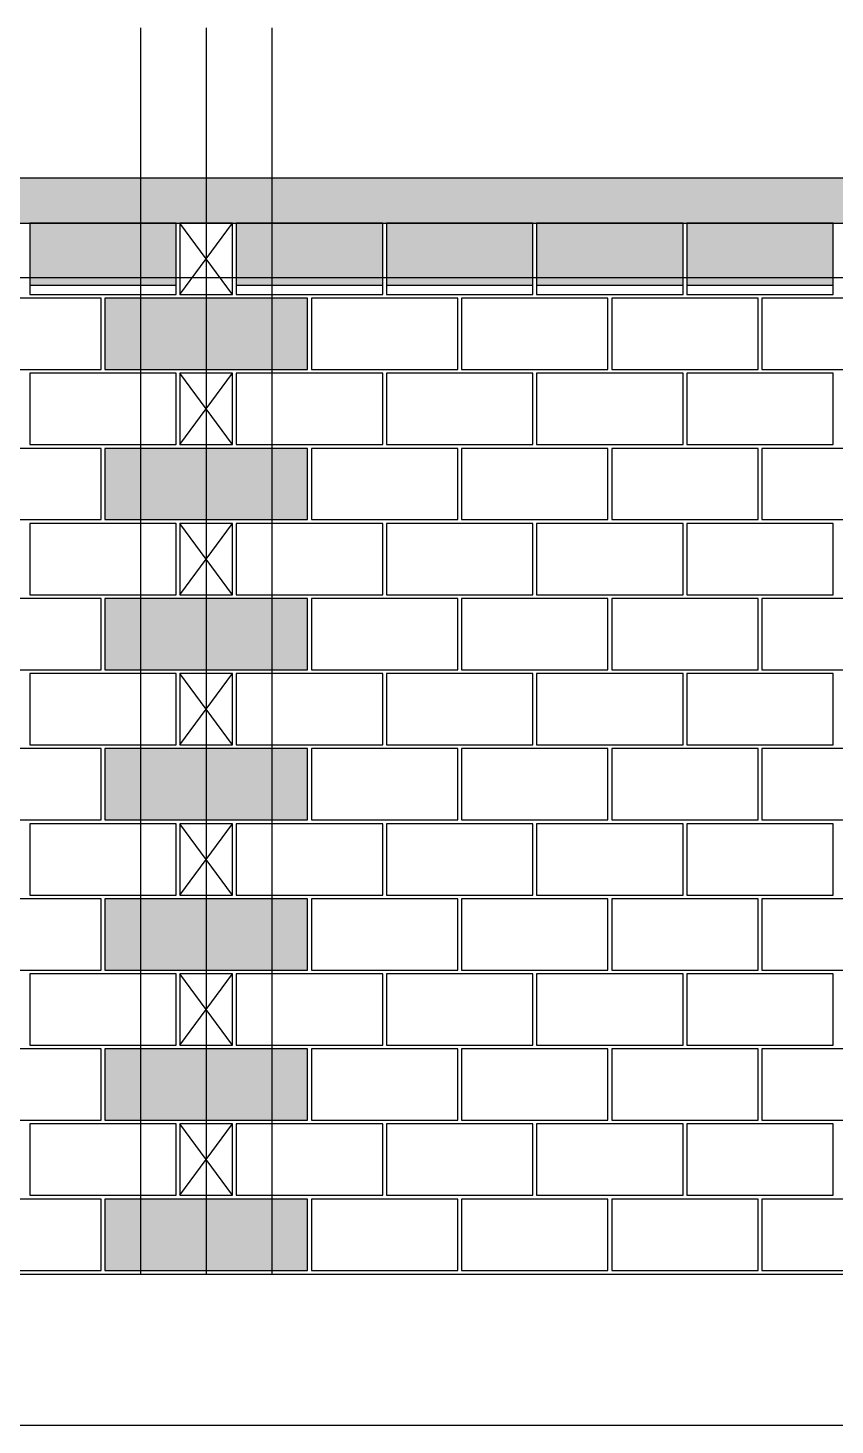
# Model space of a CAD drawing. Extents: x -2 to 121, y -2 to 61.
# Drawn here: x 41.86 to 46.16, y 26.17 to 33.62 of the extents above; entities that cross this region are included whole.
import ezdxf

# ---------------------------------------------------------------- set-up
doc = ezdxf.new("R2010")
doc.units = 0
doc.header["$MEASUREMENT"] = 0
for name, color, linetype in [('PENA_01', 1, 'CONTINUOUS'), ('PENA_02', 2, 'CONTINUOUS'), ('PENA_03', 3, 'CONTINUOUS'), ('PENA_05', 5, 'CONTINUOUS'), ('PENA_09', 254, 'CONTINUOUS'), ('PENA_11', 252, 'CONTINUOUS'), ('PENA_19', 240, 'CONTINUOUS')]:
    doc.layers.add(name, color=color, linetype=linetype)

msp = doc.modelspace()

# ---------------------------------------------------------------- linework, layer by layer
at = {"layer": 'PENA_01', "linetype": 'Continuous'}
for p, q in [((41.871821, 32.247547), (42.651821, 32.247547)), ((42.971821, 32.247547), (43.751821, 32.247547)), ((43.771821, 32.247547), (44.551821, 32.247547)), ((44.571821, 32.247547), (45.351821, 32.247547)), ((45.371821, 32.247547), (46.151821, 32.247547))]:
    msp.add_line(p, q, dxfattribs=at)
at = {"layer": 'PENA_02', "linetype": 'Continuous'}
for p, q in [((42.951821, 32.577547), (42.671821, 32.577547)), ((42.671821, 32.577547), (42.671821, 32.197547)), ((42.951821, 32.197547), (42.951821, 32.577547)), ((42.671821, 32.197547), (42.951821, 32.197547)), ((42.951821, 31.777547), (42.671821, 31.777547)), ((42.671821, 31.777547), (42.671821, 31.397547)), ((42.951821, 31.397547), (42.951821, 31.777547)), ((42.671821, 31.397547), (42.951821, 31.397547)), ((42.951821, 30.977547), (42.671821, 30.977547)), ((42.671821, 30.977547), (42.671821, 30.597547)), ((42.951821, 30.597547), (42.951821, 30.977547)), ((42.671821, 30.597547), (42.951821, 30.597547)), ((42.951821, 30.177547), (42.671821, 30.177547)), ((42.671821, 30.177547), (42.671821, 29.797547)), ((42.951821, 29.797547), (42.951821, 30.177547)), ((42.671821, 29.797547), (42.951821, 29.797547)), ((42.951821, 29.377547), (42.671821, 29.377547)), ((42.671821, 29.377547), (42.671821, 28.997547)), ((42.951821, 28.997547), (42.951821, 29.377547)), ((42.671821, 28.997547), (42.951821, 28.997547)), ((42.951821, 28.577547), (42.671821, 28.577547)), ((42.671821, 28.577547), (42.671821, 28.197547)), ((42.951821, 28.197547), (42.951821, 28.577547)), ((42.671821, 28.197547), (42.951821, 28.197547)), ((42.951821, 27.777547), (42.671821, 27.777547)), ((42.671821, 27.777547), (42.671821, 27.397547)), ((42.951821, 27.397547), (42.951821, 27.777547)), ((42.671821, 27.397547), (42.951821, 27.397547)), ((6.771821, 26.977547), (62.951821, 26.977547))]:
    msp.add_line(p, q, dxfattribs=at)
for points in [[(6.771821, 32.817547), (6.771821, 32.577547), (47.251821, 32.577547), (47.251821, 31.397547), (54.051821, 31.397547), (54.051821, 32.577547), (55.671821, 32.577547), (55.671821, 31.397547), (62.271821, 31.397547), (62.271821, 32.577547), (62.951821, 32.577547), (62.951821, 32.817547), (6.771821, 32.817547)], [(41.871821, 32.197547), (42.651821, 32.197547), (42.651821, 32.577547), (41.871821, 32.577547), (41.871821, 32.197547)], [(42.971821, 32.197547), (43.751821, 32.197547), (43.751821, 32.577547), (42.971821, 32.577547), (42.971821, 32.197547)], [(43.771821, 32.197547), (44.551821, 32.197547), (44.551821, 32.577547), (43.771821, 32.577547), (43.771821, 32.197547)], [(44.571821, 32.197547), (45.351821, 32.197547), (45.351821, 32.577547), (44.571821, 32.577547), (44.571821, 32.197547)], [(45.371821, 32.197547), (46.151821, 32.197547), (46.151821, 32.577547), (45.371821, 32.577547), (45.371821, 32.197547)], [(41.471821, 31.797547), (42.251821, 31.797547), (42.251821, 32.177547), (41.471821, 32.177547), (41.471821, 31.797547)], [(42.271821, 31.797547), (43.351821, 31.797547), (43.351821, 32.177547), (42.271821, 32.177547), (42.271821, 31.797547)], [(43.371821, 31.797547), (44.151821, 31.797547), (44.151821, 32.177547), (43.371821, 32.177547), (43.371821, 31.797547)], [(44.171821, 31.797547), (44.951821, 31.797547), (44.951821, 32.177547), (44.171821, 32.177547), (44.171821, 31.797547)], [(44.971821, 31.797547), (45.751821, 31.797547), (45.751821, 32.177547), (44.971821, 32.177547), (44.971821, 31.797547)], [(45.771821, 31.797547), (46.551821, 31.797547), (46.551821, 32.177547), (45.771821, 32.177547), (45.771821, 31.797547)], [(41.871821, 31.397547), (42.651821, 31.397547), (42.651821, 31.777547), (41.871821, 31.777547), (41.871821, 31.397547)], [(42.971821, 31.397547), (43.751821, 31.397547), (43.751821, 31.777547), (42.971821, 31.777547), (42.971821, 31.397547)], [(43.771821, 31.397547), (44.551821, 31.397547), (44.551821, 31.777547), (43.771821, 31.777547), (43.771821, 31.397547)], [(44.571821, 31.397547), (45.351821, 31.397547), (45.351821, 31.777547), (44.571821, 31.777547), (44.571821, 31.397547)], [(45.371821, 31.397547), (46.151821, 31.397547), (46.151821, 31.777547), (45.371821, 31.777547), (45.371821, 31.397547)], [(41.471821, 30.997547), (42.251821, 30.997547), (42.251821, 31.377547), (41.471821, 31.377547), (41.471821, 30.997547)], [(42.271821, 30.997547), (43.351821, 30.997547), (43.351821, 31.377547), (42.271821, 31.377547), (42.271821, 30.997547)], [(43.371821, 30.997547), (44.151821, 30.997547), (44.151821, 31.377547), (43.371821, 31.377547), (43.371821, 30.997547)], [(44.171821, 30.997547), (44.951821, 30.997547), (44.951821, 31.377547), (44.171821, 31.377547), (44.171821, 30.997547)], [(44.971821, 30.997547), (45.751821, 30.997547), (45.751821, 31.377547), (44.971821, 31.377547), (44.971821, 30.997547)], [(45.771821, 30.997547), (46.551821, 30.997547), (46.551821, 31.377547), (45.771821, 31.377547), (45.771821, 30.997547)], [(41.871821, 30.597547), (42.651821, 30.597547), (42.651821, 30.977547), (41.871821, 30.977547), (41.871821, 30.597547)], [(42.971821, 30.597547), (43.751821, 30.597547), (43.751821, 30.977547), (42.971821, 30.977547), (42.971821, 30.597547)], [(43.771821, 30.597547), (44.551821, 30.597547), (44.551821, 30.977547), (43.771821, 30.977547), (43.771821, 30.597547)], [(44.571821, 30.597547), (45.351821, 30.597547), (45.351821, 30.977547), (44.571821, 30.977547), (44.571821, 30.597547)], [(45.371821, 30.597547), (46.151821, 30.597547), (46.151821, 30.977547), (45.371821, 30.977547), (45.371821, 30.597547)], [(41.471821, 30.197547), (42.251821, 30.197547), (42.251821, 30.577547), (41.471821, 30.577547), (41.471821, 30.197547)], [(42.271821, 30.197547), (43.351821, 30.197547), (43.351821, 30.577547), (42.271821, 30.577547), (42.271821, 30.197547)], [(43.371821, 30.197547), (44.151821, 30.197547), (44.151821, 30.577547), (43.371821, 30.577547), (43.371821, 30.197547)], [(44.171821, 30.197547), (44.951821, 30.197547), (44.951821, 30.577547), (44.171821, 30.577547), (44.171821, 30.197547)], [(44.971821, 30.197547), (45.751821, 30.197547), (45.751821, 30.577547), (44.971821, 30.577547), (44.971821, 30.197547)], [(45.771821, 30.197547), (46.551821, 30.197547), (46.551821, 30.577547), (45.771821, 30.577547), (45.771821, 30.197547)], [(41.871821, 29.797547), (42.651821, 29.797547), (42.651821, 30.177547), (41.871821, 30.177547), (41.871821, 29.797547)], [(42.971821, 29.797547), (43.751821, 29.797547), (43.751821, 30.177547), (42.971821, 30.177547), (42.971821, 29.797547)], [(43.771821, 29.797547), (44.551821, 29.797547), (44.551821, 30.177547), (43.771821, 30.177547), (43.771821, 29.797547)], [(44.571821, 29.797547), (45.351821, 29.797547), (45.351821, 30.177547), (44.571821, 30.177547), (44.571821, 29.797547)], [(45.371821, 29.797547), (46.151821, 29.797547), (46.151821, 30.177547), (45.371821, 30.177547), (45.371821, 29.797547)], [(41.471821, 29.397547), (42.251821, 29.397547), (42.251821, 29.777547), (41.471821, 29.777547), (41.471821, 29.397547)], [(42.271821, 29.397547), (43.351821, 29.397547), (43.351821, 29.777547), (42.271821, 29.777547), (42.271821, 29.397547)], [(43.371821, 29.397547), (44.151821, 29.397547), (44.151821, 29.777547), (43.371821, 29.777547), (43.371821, 29.397547)], [(44.171821, 29.397547), (44.951821, 29.397547), (44.951821, 29.777547), (44.171821, 29.777547), (44.171821, 29.397547)], [(44.971821, 29.397547), (45.751821, 29.397547), (45.751821, 29.777547), (44.971821, 29.777547), (44.971821, 29.397547)], [(45.771821, 29.397547), (46.551821, 29.397547), (46.551821, 29.777547), (45.771821, 29.777547), (45.771821, 29.397547)], [(41.871821, 28.997547), (42.651821, 28.997547), (42.651821, 29.377547), (41.871821, 29.377547), (41.871821, 28.997547)], [(42.971821, 28.997547), (43.751821, 28.997547), (43.751821, 29.377547), (42.971821, 29.377547), (42.971821, 28.997547)], [(43.771821, 28.997547), (44.551821, 28.997547), (44.551821, 29.377547), (43.771821, 29.377547), (43.771821, 28.997547)], [(44.571821, 28.997547), (45.351821, 28.997547), (45.351821, 29.377547), (44.571821, 29.377547), (44.571821, 28.997547)], [(45.371821, 28.997547), (46.151821, 28.997547), (46.151821, 29.377547), (45.371821, 29.377547), (45.371821, 28.997547)], [(41.471821, 28.597547), (42.251821, 28.597547), (42.251821, 28.977547), (41.471821, 28.977547), (41.471821, 28.597547)], [(42.271821, 28.597547), (43.351821, 28.597547), (43.351821, 28.977547), (42.271821, 28.977547), (42.271821, 28.597547)], [(43.371821, 28.597547), (44.151821, 28.597547), (44.151821, 28.977547), (43.371821, 28.977547), (43.371821, 28.597547)], [(44.171821, 28.597547), (44.951821, 28.597547), (44.951821, 28.977547), (44.171821, 28.977547), (44.171821, 28.597547)], [(44.971821, 28.597547), (45.751821, 28.597547), (45.751821, 28.977547), (44.971821, 28.977547), (44.971821, 28.597547)], [(45.771821, 28.597547), (46.551821, 28.597547), (46.551821, 28.977547), (45.771821, 28.977547), (45.771821, 28.597547)], [(41.871821, 28.197547), (42.651821, 28.197547), (42.651821, 28.577547), (41.871821, 28.577547), (41.871821, 28.197547)], [(42.971821, 28.197547), (43.751821, 28.197547), (43.751821, 28.577547), (42.971821, 28.577547), (42.971821, 28.197547)], [(43.771821, 28.197547), (44.551821, 28.197547), (44.551821, 28.577547), (43.771821, 28.577547), (43.771821, 28.197547)], [(44.571821, 28.197547), (45.351821, 28.197547), (45.351821, 28.577547), (44.571821, 28.577547), (44.571821, 28.197547)], [(45.371821, 28.197547), (46.151821, 28.197547), (46.151821, 28.577547), (45.371821, 28.577547), (45.371821, 28.197547)], [(41.471821, 27.797547), (42.251821, 27.797547), (42.251821, 28.177547), (41.471821, 28.177547), (41.471821, 27.797547)], [(42.271821, 27.797547), (43.351821, 27.797547), (43.351821, 28.177547), (42.271821, 28.177547), (42.271821, 27.797547)], [(43.371821, 27.797547), (44.151821, 27.797547), (44.151821, 28.177547), (43.371821, 28.177547), (43.371821, 27.797547)], [(44.171821, 27.797547), (44.951821, 27.797547), (44.951821, 28.177547), (44.171821, 28.177547), (44.171821, 27.797547)], [(44.971821, 27.797547), (45.751821, 27.797547), (45.751821, 28.177547), (44.971821, 28.177547), (44.971821, 27.797547)], [(45.771821, 27.797547), (46.551821, 27.797547), (46.551821, 28.177547), (45.771821, 28.177547), (45.771821, 27.797547)], [(41.871821, 27.397547), (42.651821, 27.397547), (42.651821, 27.777547), (41.871821, 27.777547), (41.871821, 27.397547)], [(42.971821, 27.397547), (43.751821, 27.397547), (43.751821, 27.777547), (42.971821, 27.777547), (42.971821, 27.397547)], [(43.771821, 27.397547), (44.551821, 27.397547), (44.551821, 27.777547), (43.771821, 27.777547), (43.771821, 27.397547)], [(44.571821, 27.397547), (45.351821, 27.397547), (45.351821, 27.777547), (44.571821, 27.777547), (44.571821, 27.397547)], [(45.371821, 27.397547), (46.151821, 27.397547), (46.151821, 27.777547), (45.371821, 27.777547), (45.371821, 27.397547)], [(41.471821, 26.997547), (42.251821, 26.997547), (42.251821, 27.377547), (41.471821, 27.377547), (41.471821, 26.997547)], [(42.271821, 26.997547), (43.351821, 26.997547), (43.351821, 27.377547), (42.271821, 27.377547), (42.271821, 26.997547)], [(43.371821, 26.997547), (44.151821, 26.997547), (44.151821, 27.377547), (43.371821, 27.377547), (43.371821, 26.997547)], [(44.171821, 26.997547), (44.951821, 26.997547), (44.951821, 27.377547), (44.171821, 27.377547), (44.171821, 26.997547)], [(44.971821, 26.997547), (45.751821, 26.997547), (45.751821, 27.377547), (44.971821, 27.377547), (44.971821, 26.997547)], [(45.771821, 26.997547), (46.551821, 26.997547), (46.551821, 27.377547), (45.771821, 27.377547), (45.771821, 26.997547)]]:
    msp.add_lwpolyline(points, dxfattribs=at)
at = {"layer": 'PENA_03', "linetype": 'Continuous'}
for p, q in [((42.671821, 32.197547), (42.951821, 32.577547)), ((42.951821, 32.197547), (42.671821, 32.577547)), ((42.671821, 31.397547), (42.951821, 31.777547)), ((42.951821, 31.397547), (42.671821, 31.777547)), ((42.671821, 30.597547), (42.951821, 30.977547)), ((42.951821, 30.597547), (42.671821, 30.977547)), ((42.671821, 29.797547), (42.951821, 30.177547)), ((42.951821, 29.797547), (42.671821, 30.177547)), ((42.671821, 28.997547), (42.951821, 29.377547)), ((42.951821, 28.997547), (42.671821, 29.377547)), ((42.671821, 28.197547), (42.951821, 28.577547)), ((42.951821, 28.197547), (42.671821, 28.577547)), ((42.671821, 27.397547), (42.951821, 27.777547)), ((42.951821, 27.397547), (42.671821, 27.777547))]:
    msp.add_line(p, q, dxfattribs=at)
at = {"layer": 'PENA_05', "linetype": 'Continuous'}
for p, q in [((26.861821, 32.287547), (47.651821, 32.287547)), ((26.861821, 26.173299), (47.651821, 26.173299))]:
    msp.add_line(p, q, dxfattribs=at)
for points in [[(42.461821, 33.617547), (42.461821, 26.977547)], [(42.811821, 33.617547), (42.811821, 26.977547)], [(43.161821, 33.617547), (43.161821, 26.977547)]]:
    msp.add_lwpolyline(points, dxfattribs=at)
at = {"layer": 'PENA_09', "linetype": 'Continuous'}
for points in [[(41.871821, 32.247547), (42.651821, 32.247547), (42.651821, 32.577547), (41.871821, 32.577547), (41.871821, 32.247547)], [(42.971821, 32.247547), (43.751821, 32.247547), (43.751821, 32.577547), (42.971821, 32.577547), (42.971821, 32.247547)], [(43.771821, 32.247547), (44.551821, 32.247547), (44.551821, 32.577547), (43.771821, 32.577547), (43.771821, 32.247547)], [(44.571821, 32.247547), (45.351821, 32.247547), (45.351821, 32.577547), (44.571821, 32.577547), (44.571821, 32.247547)], [(45.371821, 32.247547), (46.151821, 32.247547), (46.151821, 32.577547), (45.371821, 32.577547), (45.371821, 32.247547)]]:
    msp.add_lwpolyline(points, dxfattribs=at)
for points in [[(41.871821, 32.247547), (42.651821, 32.247547), (42.651821, 32.577547)], [(41.871821, 32.247547), (42.651821, 32.577547), (41.871821, 32.577547)], [(41.871821, 32.247547), (41.871821, 32.577547), (41.871821, 32.247547)], [(42.971821, 32.247547), (43.751821, 32.247547), (43.751821, 32.577547)], [(42.971821, 32.247547), (43.751821, 32.577547), (42.971821, 32.577547)], [(42.971821, 32.247547), (42.971821, 32.577547), (42.971821, 32.247547)], [(43.771821, 32.247547), (44.551821, 32.247547), (44.551821, 32.577547)], [(43.771821, 32.247547), (44.551821, 32.577547), (43.771821, 32.577547)], [(43.771821, 32.247547), (43.771821, 32.577547), (43.771821, 32.247547)], [(44.571821, 32.247547), (45.351821, 32.247547), (45.351821, 32.577547)], [(44.571821, 32.247547), (45.351821, 32.577547), (44.571821, 32.577547)], [(44.571821, 32.247547), (44.571821, 32.577547), (44.571821, 32.247547)], [(45.371821, 32.247547), (46.151821, 32.247547), (46.151821, 32.577547)], [(45.371821, 32.247547), (46.151821, 32.577547), (45.371821, 32.577547)], [(45.371821, 32.247547), (45.371821, 32.577547), (45.371821, 32.247547)]]:
    msp.add_solid(points, dxfattribs=at)
at = {"layer": 'PENA_11', "linetype": 'Continuous'}
for points in [[(62.951821, 32.817547), (6.771821, 32.817547), (6.771821, 32.577547)], [(62.951821, 32.817547), (6.771821, 32.577547), (47.251821, 32.577547)]]:
    msp.add_solid(points, dxfattribs=at)
at = {"layer": 'PENA_19', "linetype": 'Continuous'}
for points in [[(42.271821, 31.797547), (43.351821, 31.797547), (43.351821, 32.177547), (42.271821, 32.177547), (42.271821, 31.797547)], [(42.271821, 30.997547), (43.351821, 30.997547), (43.351821, 31.377547), (42.271821, 31.377547), (42.271821, 30.997547)], [(42.271821, 30.197547), (43.351821, 30.197547), (43.351821, 30.577547), (42.271821, 30.577547), (42.271821, 30.197547)], [(42.271821, 29.397547), (43.351821, 29.397547), (43.351821, 29.777547), (42.271821, 29.777547), (42.271821, 29.397547)], [(42.271821, 28.597547), (43.351821, 28.597547), (43.351821, 28.977547), (42.271821, 28.977547), (42.271821, 28.597547)], [(42.271821, 27.797547), (43.351821, 27.797547), (43.351821, 28.177547), (42.271821, 28.177547), (42.271821, 27.797547)], [(42.271821, 26.997547), (43.351821, 26.997547), (43.351821, 27.377547), (42.271821, 27.377547), (42.271821, 26.997547)]]:
    msp.add_lwpolyline(points, dxfattribs=at)
for points in [[(42.271821, 31.797547), (43.351821, 31.797547), (43.351821, 32.177547)], [(42.271821, 31.797547), (43.351821, 32.177547), (42.271821, 32.177547)], [(42.271821, 31.797547), (42.271821, 32.177547), (42.271821, 31.797547)], [(42.271821, 30.997547), (43.351821, 30.997547), (43.351821, 31.377547)], [(42.271821, 30.997547), (43.351821, 31.377547), (42.271821, 31.377547)], [(42.271821, 30.997547), (42.271821, 31.377547), (42.271821, 30.997547)], [(42.271821, 30.197547), (43.351821, 30.197547), (43.351821, 30.577547)], [(42.271821, 30.197547), (43.351821, 30.577547), (42.271821, 30.577547)], [(42.271821, 30.197547), (42.271821, 30.577547), (42.271821, 30.197547)], [(42.271821, 29.397547), (43.351821, 29.397547), (43.351821, 29.777547)], [(42.271821, 29.397547), (43.351821, 29.777547), (42.271821, 29.777547)], [(42.271821, 29.397547), (42.271821, 29.777547), (42.271821, 29.397547)], [(42.271821, 28.597547), (43.351821, 28.597547), (43.351821, 28.977547)], [(42.271821, 28.597547), (43.351821, 28.977547), (42.271821, 28.977547)], [(42.271821, 28.597547), (42.271821, 28.977547), (42.271821, 28.597547)], [(42.271821, 27.797547), (43.351821, 27.797547), (43.351821, 28.177547)], [(42.271821, 27.797547), (43.351821, 28.177547), (42.271821, 28.177547)], [(42.271821, 27.797547), (42.271821, 28.177547), (42.271821, 27.797547)], [(42.271821, 26.997547), (43.351821, 26.997547), (43.351821, 27.377547)], [(42.271821, 26.997547), (43.351821, 27.377547), (42.271821, 27.377547)], [(42.271821, 26.997547), (42.271821, 27.377547), (42.271821, 26.997547)]]:
    msp.add_solid(points, dxfattribs=at)

doc.saveas('drawing.dxf')
